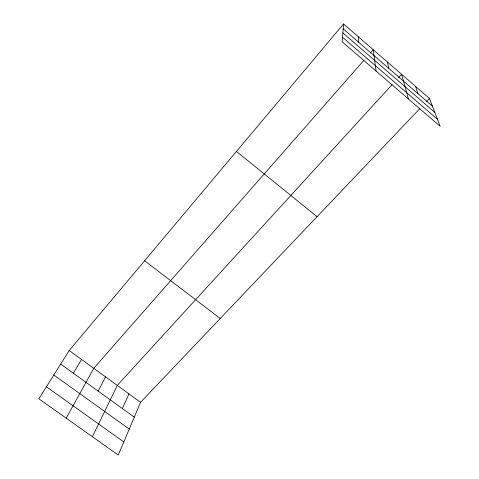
<?xml version="1.0" encoding="UTF-8"?>
<svg xmlns="http://www.w3.org/2000/svg" width="479" height="479" viewBox="0 0 479 479"><rect width="100%" height="100%" fill="white"/><g stroke="black" fill="none" stroke-linecap="round" stroke-linejoin="round"><path stroke-width="0.72" d="M343.551 23.95L342.192 41.847L440.171 126.336L429.465 98.482L343.551 23.95L69.21 350.502L38.829 398.791L118.277 455.05L140.569 402.288L419.861 108.577M122.331 408.527L128.971 393.87M92.411 436.734L117.307 385.403L392.091 84.633M98.189 391.127L105.572 376.889M66.198 418.173L93.764 368.321L363.896 60.312M73.377 373.249L81.526 359.442M370.273 53.037L373.213 49.684L376.093 71.084M398.57 77.544L401.558 74.269L408.413 98.955M426.436 101.668L429.465 98.482M46.385 386.775L123.816 441.943M53.804 374.991L129.252 429.07M60.665 364.088L134.288 417.149M69.21 350.502L140.569 402.288M144.586 260.78L220.256 318.487M236.458 151.43L317.056 216.688M343.174 28.866L432.411 106.152M342.868 32.883L434.818 112.403M342.539 37.284L437.447 119.253M415.568 86.424L417.987 93.656M387.439 62.025L388.786 68.365M358.442 36.871L358.657 42.272"/></g></svg>
